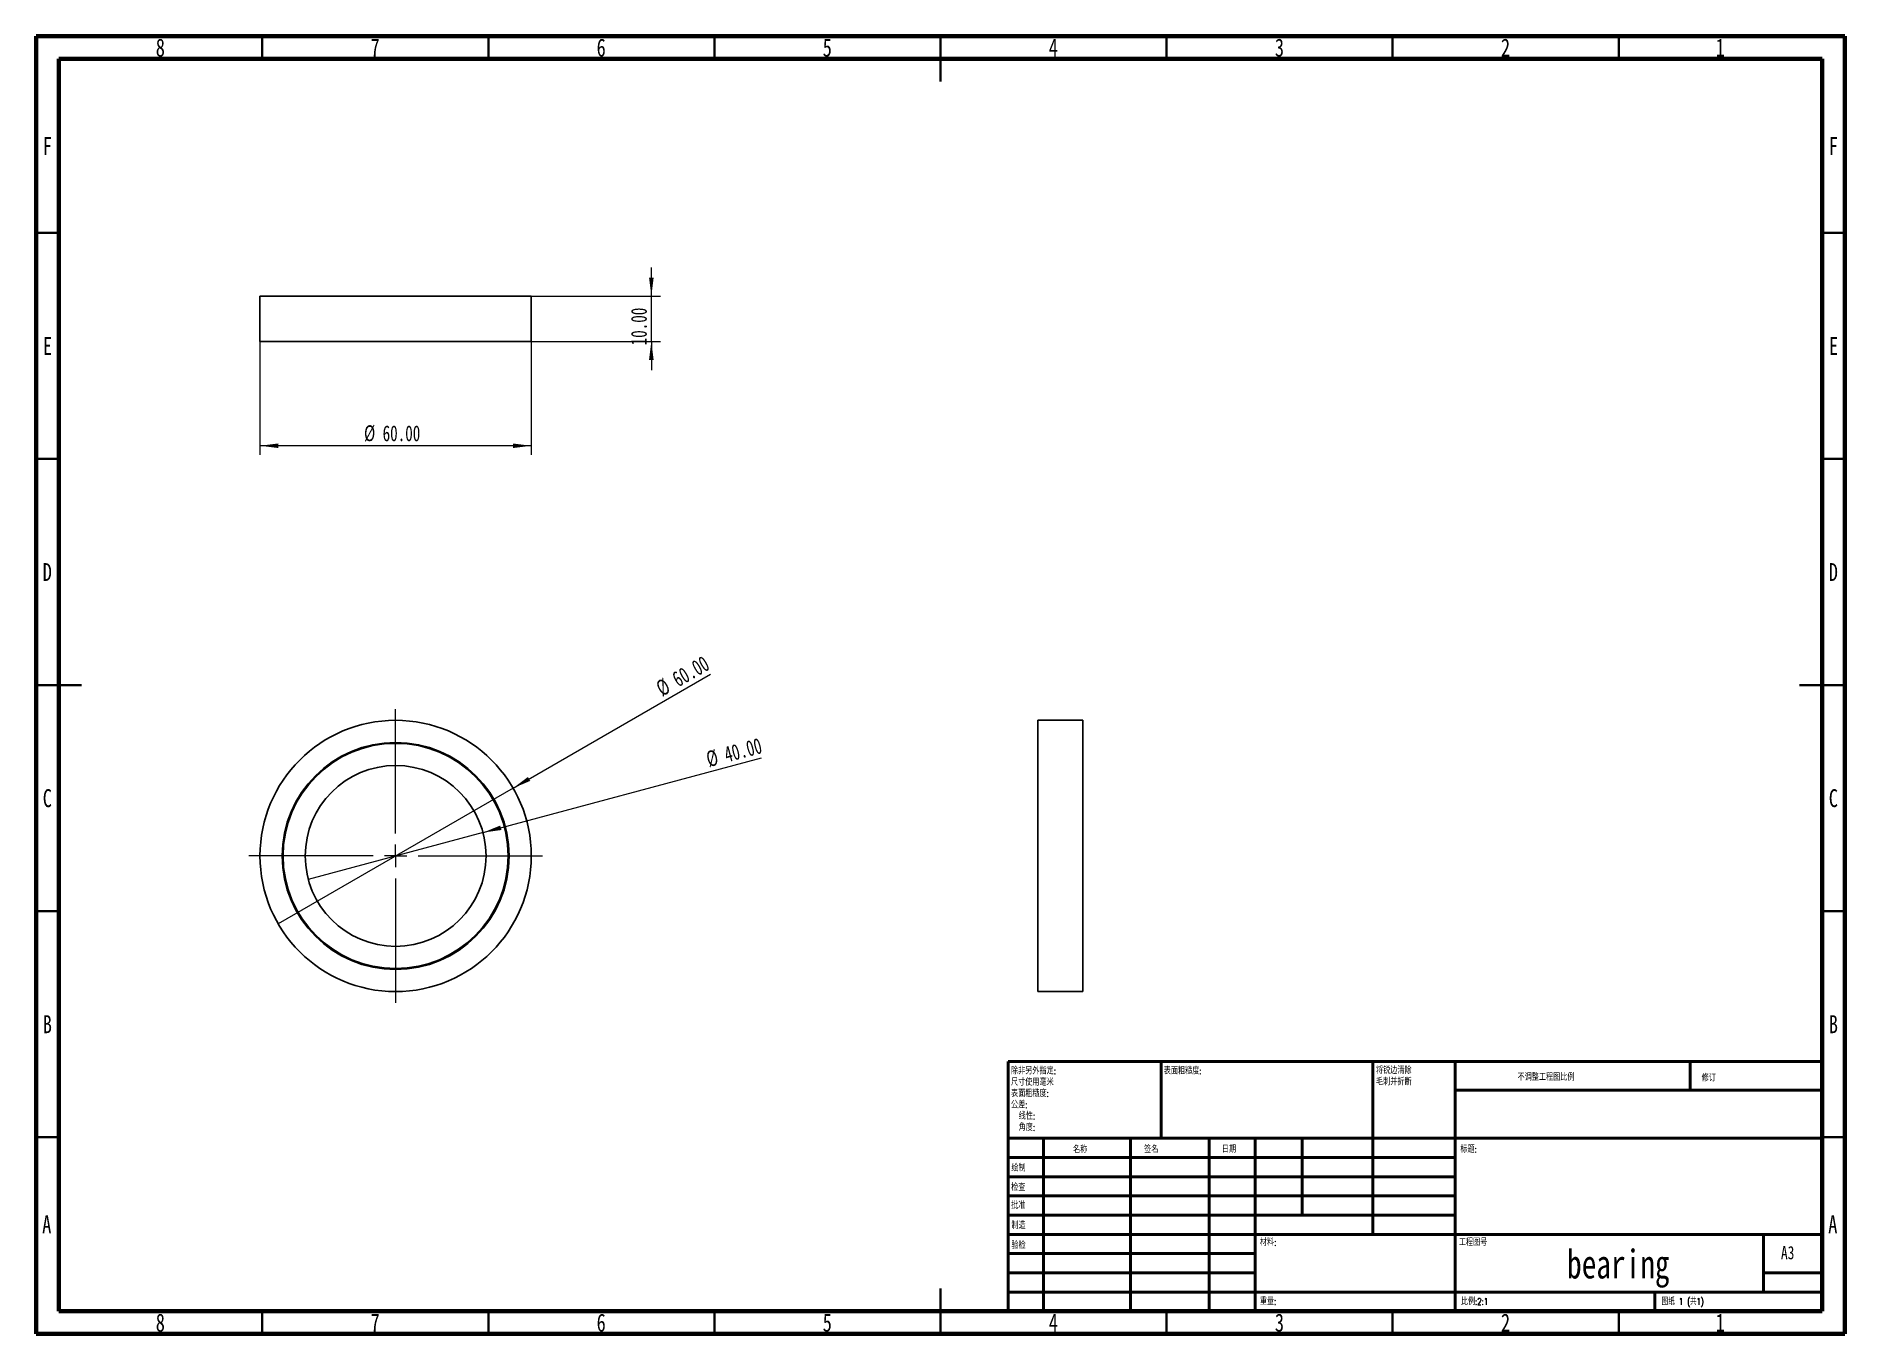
# Model space of a CAD drawing. Header units: millimetres. Extents: x 15 to 415, y 5 to 292.
import ezdxf

# ---------------------------------------------------------------- set-up
doc = ezdxf.new("R2010")
doc.units = ezdxf.units.MM
doc.styles.add('SLDTEXTSTYLE0', font='TXT', dxfattribs={"width": 0.75})
doc.styles.add('SLDTEXTSTYLE1', font='TXT', dxfattribs={"width": 0.75, "bigfont": 'bigfont'})
doc.styles.add('SLDTEXTSTYLE2', font='TXT', dxfattribs={"width": 0.694444, "bigfont": 'bigfont'})
doc.styles.add('SLDTEXTSTYLE3', font='TXT', dxfattribs={"width": 0.7})
doc.dimstyles.new('SLDDIMSTYLE0', dxfattribs={"dimtxt": 3.5, "dimasz": 4.08, "dimexe": 0, "dimexo": 0.0625, "dimgap": 0.875, "dimtad": 2, "dimrnd": 1e-09, "dimzin": 4, "dimdsep": 46, "dimtxsty": 'SLDTEXTSTYLE3', "dimblk1": 'NONE', "dimsah": 1, "dimcen": 0, "dimadec": 0, "dimazin": 1, "dimtfac": 1, "dimtmove": 0, "dimatfit": 3, "dimldrblk": 'NONE', "dimfxl": 1, "dimfrac": 2, "dimtolj": 1, "dimtzin": 12, "dimarcsym": 0})
doc.dimstyles.new('SLDDIMSTYLE1', dxfattribs={"dimtxt": 3.5, "dimasz": 4.08, "dimexe": 0, "dimexo": 0.0625, "dimgap": 0.875, "dimtad": 2, "dimrnd": 1e-09, "dimzin": 4, "dimdsep": 46, "dimtxsty": 'SLDTEXTSTYLE3', "dimsah": 1, "dimcen": 0.09, "dimadec": 0, "dimazin": 1, "dimtfac": 1, "dimtmove": 0, "dimatfit": 0, "dimfxl": 1, "dimfrac": 2, "dimtolj": 1, "dimtzin": 12, "dimarcsym": 0})
doc.dimstyles.new('SLDDIMSTYLE2', dxfattribs={"dimtxt": 3.5, "dimasz": 4.08, "dimexe": 0, "dimexo": 0.0625, "dimgap": 0.875, "dimtad": 2, "dimrnd": 1e-09, "dimzin": 4, "dimdsep": 46, "dimtxsty": 'SLDTEXTSTYLE3', "dimsah": 1, "dimcen": 0.09, "dimadec": 0, "dimazin": 1, "dimtfac": 1, "dimtofl": 0, "dimtmove": 0, "dimatfit": 3, "dimfxl": 1, "dimfrac": 2, "dimtolj": 1, "dimtzin": 12, "dimarcsym": 0})

# ---------------------------------------------------------------- blocks, each defined once
blk = doc.blocks.new('SW_NOTE_0')
at = {"color": 0, "linetype": 'Continuous', "lineweight": 0, "char_height": 1.5, "attachment_point": 1, "style": 'SLDTEXTSTYLE1'}
for s, insert in [('除非另外指定:', (0, 1.93)), ('表面粗糙度:', (0, -3.07)), ('尺寸使用毫米', (0, -0.57)), ('公差:', (0, -5.57)), ('线性:', (1.69, -8.07)), ('角度:', (1.69, -10.57))]:
    blk.add_mtext(s, dxfattribs=dict(at, insert=insert))
blk = doc.blocks.new('SW_NOTE_0_1')
at = {"color": 0, "linetype": 'Continuous', "lineweight": 0, "char_height": 1.5, "attachment_point": 1, "style": 'SLDTEXTSTYLE1'}
for s, insert in [('将锐边清除', (0, 1.93)), ('毛刺并折断', (0, -0.57))]:
    blk.add_mtext(s, dxfattribs=dict(at, insert=insert))
blk = doc.blocks.new('_D')
at = {"color": 7, "linetype": 'Continuous', "lineweight": 0}
for q in [(175.42, 132.37), (75.18, 105.51)]:
    blk.add_line((113.82, 115.87), q, dxfattribs=at)
at = {"color": 7, "linetype": 'Continuous', "lineweight": 18}
blk.add_solid([(113.82, 115.87), (117.89, 116.43), (117.63, 117.41)], dxfattribs=at)
at = {"color": 7, "linetype": 'Continuous', "lineweight": 18, "char_height": 3.5, "attachment_point": 1, "rotation": 15, "style": 'SLDTEXTSTYLE3'}
for s, insert in [('40.00', (166.84, 134.74)), ('%%c', (162.86, 133.69))]:
    blk.add_mtext(s, dxfattribs=dict(at, insert=insert))
blk = doc.blocks.new('_None')
blk = doc.blocks.new('_D_1')
at = {"color": 7, "linetype": 'Continuous', "lineweight": 0}
for q in [(164.16, 150.91), (68.52, 95.69)]:
    blk.add_line((120.48, 125.69), q, dxfattribs=at)
at = {"color": 7, "linetype": 'Continuous', "lineweight": 18}
blk.add_solid([(120.48, 125.69), (124.27, 127.29), (123.76, 128.17)], dxfattribs=at)
at = {"color": 7, "linetype": 'Continuous', "lineweight": 18, "char_height": 3.5, "attachment_point": 1, "rotation": 30, "style": 'SLDTEXTSTYLE3'}
for s, insert in [('60.00', (155.26, 150.98)), ('%%c', (151.69, 148.93))]:
    blk.add_mtext(s, dxfattribs=dict(at, insert=insert))
blk = doc.blocks.new('SW_CENTERMARKSYMBOL_0')
at = {"color": 0, "linetype": 'Continuous', "lineweight": 18}
for p, q in [((0, 5), (0, 32.5)), ((-5, 0), (-32.5, 0)), ((0, 0), (-2.5, 0)), ((0, 0), (0, 2.5)), ((0, 0), (0, -2.5)), ((0, 0), (2.5, 0)), ((5, 0), (32.5, 0)), ((0, -5), (0, -32.5))]:
    blk.add_line(p, q, dxfattribs=at)
blk = doc.blocks.new('_D_2')
at = {"color": 7, "linetype": 'Continuous', "lineweight": 0}
for p, q in [((151.05, 234.49), (151.05, 240.84)), ((124.5, 234.49), (153.05, 234.49)), ((151.05, 224.49), (151.05, 234.49)), ((124.5, 224.49), (153.05, 224.49)), ((151.05, 224.49), (151.05, 218.14))]:
    blk.add_line(p, q, dxfattribs=at)
at = {"color": 7, "linetype": 'Continuous', "lineweight": 18}
for points in [[(151.05, 234.49), (151.56, 238.57), (150.54, 238.57)], [(151.05, 224.49), (150.54, 220.41), (151.56, 220.41)]]:
    blk.add_solid(points, dxfattribs=at)
at = {"color": 7, "linetype": 'Continuous', "lineweight": 18, "insert": (146.54, 223.62), "char_height": 3.5, "attachment_point": 1, "rotation": 90, "style": 'SLDTEXTSTYLE3'}
blk.add_mtext('10.00', dxfattribs=at)
blk = doc.blocks.new('_D_3')
at = {"color": 7, "linetype": 'Continuous', "lineweight": 0}
for p, q in [((64.5, 224.49), (64.5, 199.41)), ((124.5, 224.49), (124.5, 199.41)), ((124.5, 201.41), (64.5, 201.41))]:
    blk.add_line(p, q, dxfattribs=at)
at = {"color": 7, "linetype": 'Continuous', "lineweight": 18}
for points in [[(64.5, 201.41), (68.58, 200.9), (68.58, 201.92)], [(124.5, 201.41), (120.42, 201.92), (120.42, 200.9)]]:
    blk.add_solid(points, dxfattribs=at)
at = {"color": 7, "linetype": 'Continuous', "lineweight": 18, "char_height": 3.5, "attachment_point": 1, "style": 'SLDTEXTSTYLE3'}
for s, insert in [('%%c', (87.51, 205.94)), ('60.00', (91.62, 205.92))]:
    blk.add_mtext(s, dxfattribs=dict(at, insert=insert))

msp = doc.modelspace()

# ---------------------------------------------------------------- linework, layer by layer
at = {"color": 7, "linetype": 'Continuous', "lineweight": 70}
for p, q in [((15, 5), (15, 292)), ((15, 292), (415, 292)), ((415, 292), (415, 5)), ((20, 10), (20, 287)), ((20, 287), (410, 287)), ((410, 287), (410, 10)), ((410, 10), (20, 10)), ((415, 5), (15, 5))]:
    msp.add_line(p, q, dxfattribs=at)
at = {"color": 7, "linetype": 'Continuous', "lineweight": 35}
for p, q in [((65, 287), (65, 292)), ((115, 287), (115, 292)), ((165, 287), (165, 292)), ((215, 292), (215, 282)), ((215, 287), (215, 292)), ((265, 287), (265, 292)), ((315, 287), (315, 292)), ((365, 287), (365, 292)), ((20, 248.5), (15, 248.5)), ((410, 248.5), (415, 248.5)), ((20, 198.5), (15, 198.5)), ((410, 198.5), (415, 198.5)), ((15, 148.5), (25, 148.5)), ((20, 148.5), (15, 148.5)), ((415, 148.5), (405, 148.5)), ((410, 148.5), (415, 148.5)), ((20, 98.5), (15, 98.5)), ((410, 98.5), (415, 98.5)), ((20, 48.5), (15, 48.5)), ((410, 48.5), (415, 48.5)), ((215, 5), (215, 15)), ((65, 10), (65, 5)), ((115, 10), (115, 5)), ((165, 10), (165, 5)), ((215, 10), (215, 5)), ((265, 10), (265, 5)), ((315, 10), (315, 5)), ((365, 10), (365, 5))]:
    msp.add_line(p, q, dxfattribs=at)
at = {"color": 7, "linetype": 'Continuous', "lineweight": 25}
for p, q in [((64.5, 234.49), (64.5, 224.49)), ((124.5, 234.49), (64.5, 234.49)), ((124.5, 224.49), (124.5, 234.49)), ((124.5, 224.49), (64.5, 224.49)), ((246.5, 140.69), (236.5, 140.69)), ((236.5, 110.69), (236.5, 140.69)), ((246.5, 110.69), (246.5, 140.69)), ((236.5, 80.69), (236.5, 110.69)), ((246.5, 80.69), (246.5, 110.69)), ((236.5, 80.69), (246.5, 80.69))]:
    msp.add_line(p, q, dxfattribs=at)
at = {"color": 7, "linetype": 'Continuous', "lineweight": 50}
for p, q in [((230, 65.25), (410, 65.25)), ((230, 65.25), (230, 10)), ((263.8, 48.25), (263.8, 65.25)), ((310.6, 65.25), (310.6, 27)), ((328.8, 65.25), (328.8, 10)), ((380.8, 58.875), (380.8, 65.25)), ((410, 58.875), (328.8, 58.875)), ((410, 48.25), (230, 48.25)), ((237.8, 48.25), (237.8, 10)), ((256.991, 48.25), (256.991, 10)), ((274.399, 48.25), (274.399, 10)), ((284.6, 10), (284.6, 48.25)), ((295, 31.25), (295, 48.25)), ((328.8, 44), (230, 44)), ((328.8, 39.75), (230, 39.75)), ((328.8, 35.5), (230, 35.5)), ((328.8, 31.25), (230, 31.25)), ((284.6, 27), (230, 27)), ((284.6, 27), (410, 27)), ((397, 14.25), (397, 27)), ((284.6, 22.75), (230, 22.75)), ((284.6, 18.5), (230, 18.5)), ((410, 18.5), (397, 18.5)), ((230, 14.25), (410, 14.25)), ((373, 10), (373, 14.25))]:
    msp.add_line(p, q, dxfattribs=at)
at = {"color": 7, "linetype": 'Continuous', "lineweight": 25}
for radius in [30, 25.1, 24.9, 20]:
    msp.add_circle((94.5, 110.69), radius, dxfattribs=at)

# ---------------------------------------------------------------- block references
at = {"color": 7, "linetype": 'Continuous', "lineweight": 0}
for name, p in [('SW_CENTERMARKSYMBOL_0', (94.5, 110.69)), ('SW_NOTE_0', (230.594, 61.987)), ('SW_NOTE_0_1', (311.309, 62.069))]:
    msp.add_blockref(name, p, dxfattribs=at)

# ---------------------------------------------------------------- texts
for s, insert, char_height, attachment_point, style in [('8', (42.46, 291.464), 3.969, 2, 'SLDTEXTSTYLE0'), ('7', (89.96, 291.464), 3.969, 2, 'SLDTEXTSTYLE0'), ('6', (139.96, 291.464), 3.969, 2, 'SLDTEXTSTYLE0'), ('5', (189.96, 291.464), 3.969, 2, 'SLDTEXTSTYLE0'), ('4', (239.96, 291.464), 3.969, 2, 'SLDTEXTSTYLE0'), ('3', (289.96, 291.464), 3.969, 2, 'SLDTEXTSTYLE0'), ('2', (339.96, 291.464), 3.969, 2, 'SLDTEXTSTYLE0'), ('1', (387.46, 291.464), 3.969, 2, 'SLDTEXTSTYLE0'), ('F', (17.458, 269.714), 3.969, 2, 'SLDTEXTSTYLE0'), ('F', (412.458, 269.714), 3.969, 2, 'SLDTEXTSTYLE0'), ('E', (17.508, 225.464), 3.969, 2, 'SLDTEXTSTYLE0'), ('E', (412.508, 225.464), 3.969, 2, 'SLDTEXTSTYLE0'), ('D', (17.453, 175.464), 3.969, 2, 'SLDTEXTSTYLE0'), ('D', (412.453, 175.464), 3.969, 2, 'SLDTEXTSTYLE0'), ('C', (17.459, 125.464), 3.969, 2, 'SLDTEXTSTYLE0'), ('C', (412.459, 125.464), 3.969, 2, 'SLDTEXTSTYLE0'), ('B', (17.471, 75.464), 3.969, 2, 'SLDTEXTSTYLE0'), ('B', (412.471, 75.464), 3.969, 2, 'SLDTEXTSTYLE0'), ('表面粗糙度:', (264.371, 63.919), 1.5, 1, 'SLDTEXTSTYLE1'), ('不调整工程图比例', (342.615, 62.533), 1.5, 1, 'SLDTEXTSTYLE1'), ('修订', (383.328, 62.335), 1.5, 1, 'SLDTEXTSTYLE1'), ('名称', (244.322, 46.501), 1.5, 1, 'SLDTEXTSTYLE1'), ('签名', (260.034, 46.562), 1.5, 1, 'SLDTEXTSTYLE1'), ('日期', (277.215, 46.576), 1.5, 1, 'SLDTEXTSTYLE1'), ('标题:', (329.956, 46.576), 1.5, 1, 'SLDTEXTSTYLE1'), ('绘制', (230.685, 42.43), 1.5, 1, 'SLDTEXTSTYLE1'), ('检查', (230.624, 38.154), 1.5, 1, 'SLDTEXTSTYLE1'), ('批准', (230.622, 34.177), 1.5, 1, 'SLDTEXTSTYLE1'), ('A', (17.34, 31.214), 3.969, 2, 'SLDTEXTSTYLE0'), ('制造', (230.682, 29.734), 1.5, 1, 'SLDTEXTSTYLE1'), ('A', (412.34, 31.214), 3.969, 2, 'SLDTEXTSTYLE0'), ('验检', (230.677, 25.35), 1.5, 1, 'SLDTEXTSTYLE1'), ('材料:', (285.646, 25.986), 1.5, 1, 'SLDTEXTSTYLE1'), ('工程图号', (329.629, 25.986), 1.5, 1, 'SLDTEXTSTYLE1'), ('A3', (400.871, 24.406), 2.9104, 1, 'SLDTEXTSTYLE0'), ('bearing', (364.908, 23.607), 6.35, 2, 'SLDTEXTSTYLE0'), ('重量:', (285.618, 12.949), 1.4986, 1, 'SLDTEXTSTYLE1'), ('比例:2:1', (330.074, 12.9), 1.5, 1, 'SLDTEXTSTYLE1'), ('图纸 1 (共1)', (374.478, 12.9), 1.5, 1, 'SLDTEXTSTYLE2'), ('8', (42.46, 9.464), 3.969, 2, 'SLDTEXTSTYLE0'), ('7', (89.96, 9.464), 3.969, 2, 'SLDTEXTSTYLE0'), ('6', (139.96, 9.464), 3.969, 2, 'SLDTEXTSTYLE0'), ('5', (189.96, 9.464), 3.969, 2, 'SLDTEXTSTYLE0'), ('4', (239.96, 9.464), 3.969, 2, 'SLDTEXTSTYLE0'), ('3', (289.96, 9.464), 3.969, 2, 'SLDTEXTSTYLE0'), ('2', (339.96, 9.464), 3.969, 2, 'SLDTEXTSTYLE0'), ('1', (387.46, 9.464), 3.969, 2, 'SLDTEXTSTYLE0')]:
    msp.add_mtext(s, dxfattribs=dict(at, insert=insert, char_height=char_height, attachment_point=attachment_point, style=style))

# ---------------------------------------------------------------- dimensions: what is measured, and where the dimension line sits
at = {"color": 7, "linetype": 'Continuous', "lineweight": 18}
dim = msp.add_linear_dim(base=(151.048, 234.49), p1=(124.5, 224.49), p2=(124.5, 234.49), angle=90, dimstyle='SLDDIMSTYLE1', dxfattribs=at)
dim.commit()
dim.dimension.update_dxf_attribs({"geometry": '_D_2', "text_midpoint": (151.048, 227.456), "dimtype": 160})
dim = msp.add_linear_dim(base=(64.5, 201.413), p1=(124.5, 224.49), p2=(64.5, 224.49), text='%%c<>', dimstyle='SLDDIMSTYLE2', dxfattribs=at)
dim.commit()
dim.dimension.update_dxf_attribs({"geometry": '_D_3', "text_midpoint": (93.402, 201.413), "dimtype": 160})
for p1, p2, picture, middle in [((68.519, 95.69), (120.481, 125.69), '_D_1', (159.094, 147.983)), ((75.181, 105.514), (113.819, 115.866), '_D', (169.773, 130.859))]:
    dim = msp.add_diameter_dim_2p(p1=p1, p2=p2, dimstyle='SLDDIMSTYLE0', dxfattribs=at)
    dim.commit()
    dim.dimension.update_dxf_attribs({"geometry": picture, "text_midpoint": middle, "dimtype": 163})

doc.saveas('drawing.dxf')
